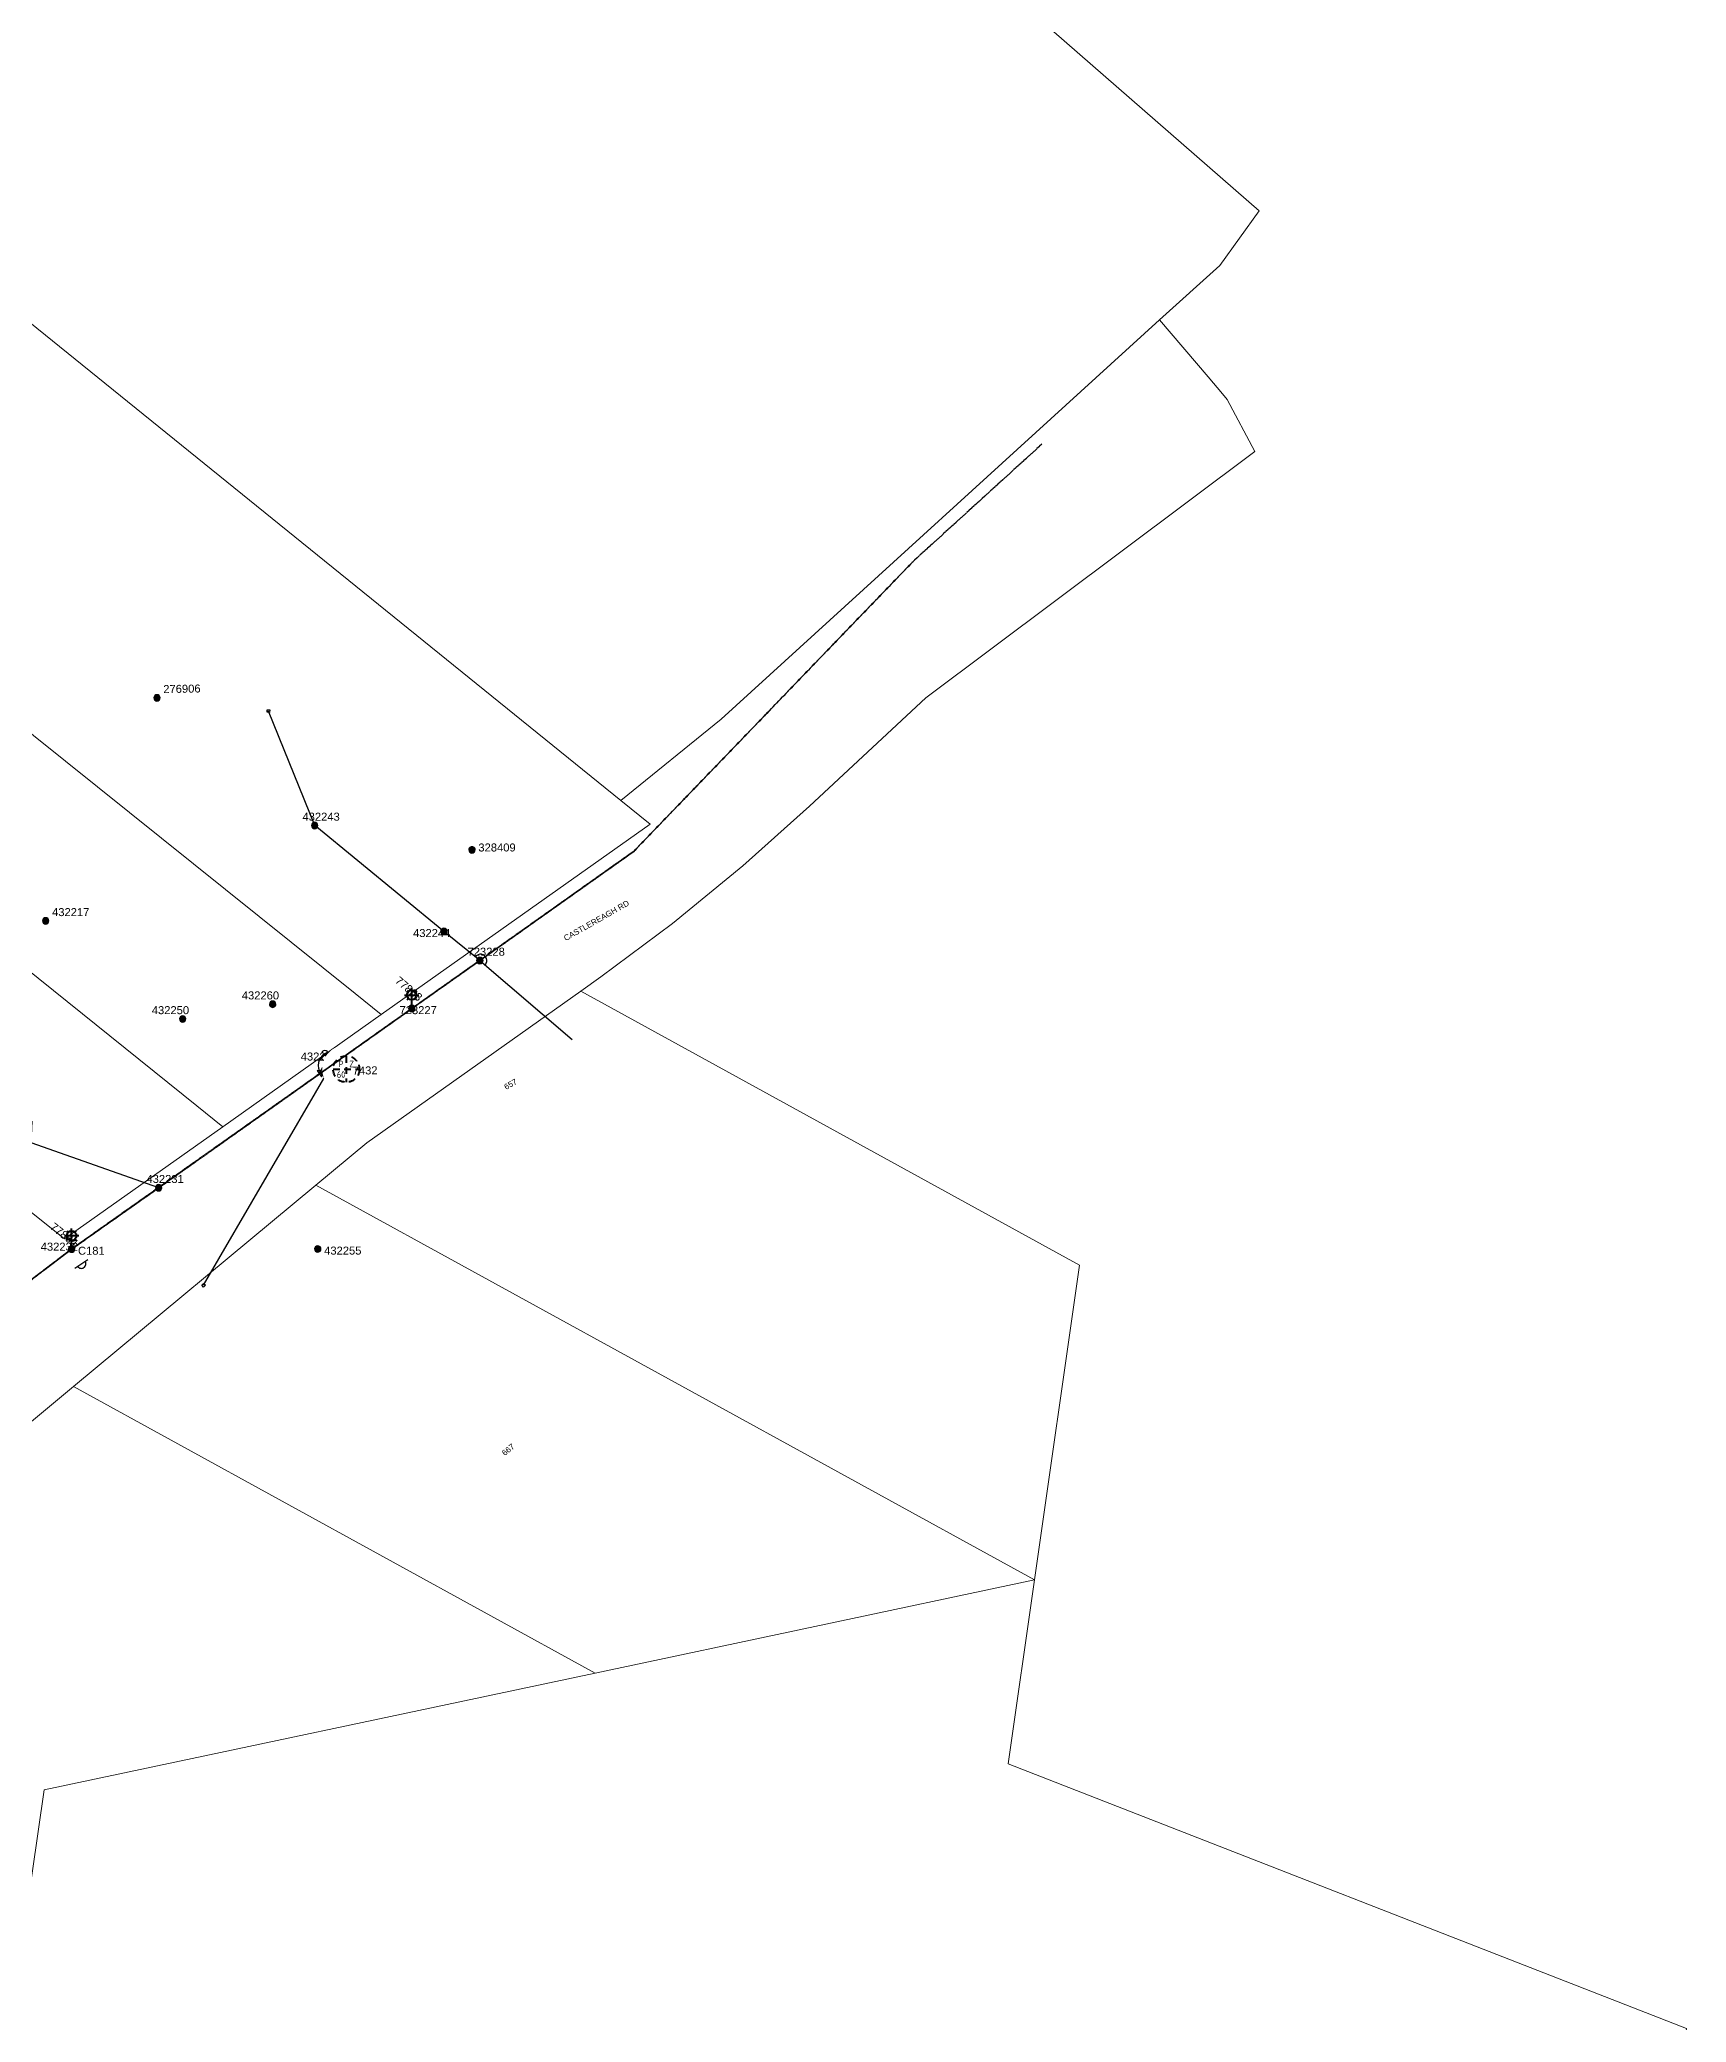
# Model space of a CAD drawing. Header units: metres. Extents: x 284044 to 286251, y 6274170 to 6277073.
# Drawn here: x 285736 to 286251, y 6275803 to 6276423 of the extents above; entities that cross this region are included whole.
import ezdxf
from ezdxf.enums import TextEntityAlignment as Align

# ---------------------------------------------------------------- set-up
doc = ezdxf.new("R2010")
doc.units = ezdxf.units.M
doc.linetypes.add('Cable Exist OH', pattern=[1, 1, 0])
doc.linetypes.add('Dash', pattern=[5, 3, -2])
doc.layers.get('0').update_dxf_attribs({"color": 6})
doc.layers.add('Cadastre Land Parcels_SP_EXT', color=9, linetype='Continuous', lineweight=5)
doc.layers.add('Cadastre Roads_SP_EXT', color=9, linetype='Continuous', lineweight=5)
for name, color, linetype in [('Equip_LV_EXT', 7, 'Continuous'), ('Equip_SL_EXT', 7, 'Continuous'), ('Equip_SP_HV_EXT', 7, 'Continuous'), ('Equip_SP_SL_EXT', 7, 'Continuous'), ('Mains_HV_EXT', 7, 'Continuous'), ('Mains_LV_EXT', 7, 'Continuous'), ('Mains_SL_EXT', 7, 'Continuous'), ('Services_SP_EXT', 7, 'Continuous'), ('Sub_SP_TR_HV_LV_EXT', 7, 'Continuous'), ('SupportsOH_SP_TR_HV_LV_SL_EXT', 7, 'Continuous')]:
    doc.layers.add(name, color=color, linetype=linetype)
doc.styles.add('iecARIAL', font='arial.ttf', dxfattribs={"height": 2})
doc.styles.add('IESYMBOL1', font='isocp.shx')
doc.styles.add('POLE_LABEL', font='arial.ttf')
doc.styles.add('SLCP_LABEL', font='arial.ttf', dxfattribs={"height": 3.5})
doc.styles.get("Standard").update_dxf_attribs({"font": 'arial.ttf'})

# ---------------------------------------------------------------- blocks, each defined once
blk = doc.blocks.new('SUB_POLE_EXT')
blk.add_wipeout([(0, 4.22), (0.42, 4.2), (0.83, 4.14), (1.21, 4.05), (1.62, 3.9), (1.99, 3.72), (2.35, 3.51), (2.68, 3.26), (2.99, 2.99), (3.28, 2.66), (3.52, 2.34), (3.76, 1.92), (3.9, 1.62), (4.04, 1.23), (4.18, 0.63), (4.22, 0), (4.18, -0.61), (4.06, -1.15), (3.9, -1.62), (3.58, -2.24), (3.22, -2.73), (2.97, -3.01), (2.68, -3.26), (2.36, -3.5), (2, -3.72), (1.64, -3.89), (1.25, -4.03), (0.82, -4.14), (0.42, -4.2), (0, -4.22), (-0.41, -4.2), (-0.8, -4.15), (-1.21, -4.05), (-1.62, -3.9), (-1.99, -3.73), (-2.35, -3.51), (-2.68, -3.26), (-2.96, -3.02), (-3.23, -2.72), (-3.51, -2.35), (-3.71, -2.01), (-3.91, -1.6), (-4.05, -1.21), (-4.16, -0.76), (-4.22, -0.14), (-4.21, 0.39), (-4.14, 0.83), (-4.03, 1.27), (-3.9, 1.63), (-3.71, 2.02), (-3.5, 2.37), (-3.28, 2.67), (-2.99, 2.99), (-2.68, 3.27), (-2.33, 3.52), (-1.98, 3.73), (-1.63, 3.9), (-1.2, 4.05), (-0.78, 4.15), (-0.4, 4.21)])
blk.add_line((2.16, 0.48), (2.16, 0.48, 0))
blk.add_lwpolyline([(-4.22, 0, 1), (4.22, 0, 1)], format="xyb", close=True)
blk.add_lwpolyline([(2.14, 0.52), (0, 4.22), (-3.66, -2.11), (3.66, -2.11)], close=True)
for tag, height, flags, p in [('STREET_CODE', 0.2, 9, (1.5, 0)), ('ASSET_NUM', 3.5, 8, (2, 2)), ('CONSTRUCTED_VOLTAGE', 0.2, 9, (1.5, -0.2)), ('OPERATING_VOLTAGE', 0.2, 9, (1.5, -0.6)), ('OPERATED_BY', 0.2, 9, (1.5, -0.8)), ('ORIENTATION', 0.2, 9, (1.5, -1.2)), ('OWNED_BY', 0.2, 9, (1.5, -1.4)), ('SECONDARY_VOLTAGE', 0.2, 9, (1.5, -1.6)), ('STATE', 0.2, 9, (1.5, -1.8)), ('SUBSTATION_TYPE', 0.2, 9, (1.5, -2)), ('STREETNAME', 0.2, 9, (1.5, -2.8)), ('SUBURB', 0.2, 9, (1.5, -3)), ('Z', 0.2, 1, (1.5, -3.4)), ('NO_PHASES', 0.2, 9, (1.5, -0.4)), ('MAINTAINED_BY', 0.2, 9, (1.5, -1)), ('USAGE', 0.2, 9, (1.5, -2.2)), ('LEGEND', 0.2, 9, (1.5, -2.4)), ('LOCATION', 0.2, 9, (1.5, -2.6)), ('NOTES', 0.2, 9, (1.5, -3.2))]:
    blk.add_attdef(tag, text='', height=height, dxfattribs=dict(flags=flags)).set_placement(p, align=Align.MIDDLE_LEFT)
blk = doc.blocks.new('LV_OH_LINKS_DISTFUSE_EXT')
for p, q in [((0, 0), (0.96, 0)), ((3.84, 0), (4.8, 0))]:
    blk.add_line(p, q)
blk.add_lwpolyline([(3.84, -1.2), (3.84, 1.2), (0.96, -1.2), (0.96, 1.2)], close=True)
at = {"flags": 9}
for tag, p in [('ACTUAL_STATUS', (0, 0)), ('CONSTRUCTED_VOLTAGE', (0, -0.2)), ('OPERATING_VOLTAGE', (0, -0.6)), ('ORIENTATION', (0, -0.8)), ('OWNED_BY', (0, -1)), ('STATE', (0, -1.2)), ('SWITCH_TYPE', (0, -1.4)), ('NO_PHASES', (0, -0.4)), ('USAGE', (0, -1.6)), ('NOTES', (0, -1.8))]:
    blk.add_attdef(tag, text='', height=0.2, dxfattribs=at).set_placement(p, align=Align.MIDDLE_LEFT)
at = {"flags": 1}
blk.add_attdef('Z', (0, 0), '', height=0.2, dxfattribs=at)
blk = doc.blocks.new('SL_LANTERN_EXT')
at = {"lineweight": 40}
for p, q in [((0, 1.97), (0, 6.47)), ((-2.25, 4.22), (2.25, 4.22)), ((-1.46, 5.68), (-1.06, 5.28)), ((-1.46, 2.76), (-1.06, 3.16)), ((0, 0), (0, 2.72)), ((1.46, 5.68), (1.06, 5.28)), ((1.46, 2.76), (1.06, 3.16))]:
    blk.add_line(p, q, dxfattribs=at)
blk.add_circle((0, 4.22), 1.5, dxfattribs=at)
at = {"style": 'iecARIAL', "flags": 8}
blk.add_attdef('ASSET_NUM', (1.5, 1.5), '', height=2.5, dxfattribs=at)
for tag, p, height, flags in [('OPERATING_VOLTAGE', (0.98, -1.65), 0.2, 9), ('ORIENTATION', (0.98, -1.85), 0.2, 9), ('OWNED_BY', (0.98, -2.05), 0.2, 9), ('STATE', (0.98, -2.25), 0.2, 9), ('CONSTRUCTED_VOLTAGE', (0.98, -0.65), 0.2, 9), ('CONTROL_TYPE', (0.98, -0.85), 0.2, 9), ('LANTERN_PURPOSE', (0.98, -1.05), 0.2, 9), ('LANTERN_TYPE', (0.98, -1.25), 0.2, 9), ('NO_PHASES', (0.98, -1.45), 0.2, 9), ('USAGE', (0.98, -2.45), 0.2, 9), ('CEXIST', (0.98, -2.65), 0.2, 9), ('CNEW', (0.98, -2.85), 0.2, 9), ('CNUMBER', (0.98, -3.05), 0.2, 9), ('CREMOVE', (0.98, -3.25), 0.2, 9), ('CREPLACE', (0.98, -3.45), 0.2, 9), ('LKINGHEIGHT', (0.98, -3.65), 0.2, 9), ('LBRACKET', (0.98, -3.85), 0.2, 9), ('LBRACKETVOCAB', (0.98, -4.05), 0.2, 9), ('LCATEGORY', (0.98, -4.25), 0.2, 9), ('LCHARGE1', (0.98, -4.45), 0.2, 9), ('LCHARGE1PERCENT', (0.98, -4.65), 0.2, 9), ('LCHARGE2', (0.98, -4.85), 0.2, 9), ('LCHARGE2PERCENT', (0.98, -5.05), 0.2, 9), ('LCHARGE3', (0.98, -5.25), 0.2, 9), ('LCHARGE3PERCENT', (0.98, -5.45), 0.2, 9), ('LEXIST', (0.98, -5.65), 0.2, 9), ('LLAMP', (0.98, -5.85), 0.2, 9), ('LLAMPVOCAB', (0.98, -6.05), 0.2, 9), ('LMAST', (0.98, -6.25), 0.2, 9), ('LNUMBER', (2.18, -3.25), 2.5, 8), ('STREETNAME', (0.98, -9.25), 0.2, 9), ('SUBURB', (0.98, -9.45), 0.2, 1), ('LMASTVOCAB', (0.98, -6.45), 0.2, 9), ('LNEW', (0.98, -6.65), 0.2, 9), ('LANTNUMBER', (0.98, -6.85), 0.2, 9), ('LOUTREACH', (0.98, -7.25), 0.2, 9), ('LOUTREACHVOCAB', (0.98, -7.45), 0.2, 9), ('LRATECODE', (0.98, -7.65), 0.2, 9), ('LREMOVE', (0.98, -7.85), 0.2, 9), ('LREPLACE', (0.98, -8.05), 0.2, 9), ('LTYPE', (0.98, -8.25), 0.2, 9), ('LTYPEVOCAB', (0.98, -8.45), 0.2, 9), ('LEGEND', (0.98, -8.65), 0.2, 9), ('LOCATION', (0.98, -8.85), 0.2, 9), ('NOTES', (0.98, -9.05), 0.2, 9)]:
    blk.add_attdef(tag, p, '', height=height, dxfattribs=dict(flags=flags))
blk = doc.blocks.new('CCP_EXT')
blk.add_wipeout([(0, 0.57), (0.57, 0), (0, -0.57), (-0.57, 0)])
blk.add_lwpolyline([(-0.57, 0), (0, 0.57), (0.57, 0), (0, -0.57), (-0.57, 0)])
at = {"flags": 1}
blk.add_attdef('Z', (0, 0), '', height=0.2, dxfattribs=at)
at = {"flags": 9}
for tag, p in [('CCP_TYPE', (0, 0)), ('CONSTRUCTED_VOLTAGE', (0, -0.2)), ('OPERATING_VOLTAGE', (0, -0.6)), ('ORIENTATION', (0, -0.8)), ('OWNED_BY', (0, -1)), ('STATE', (0, -1.8)), ('NO_PHASES', (0, -0.4)), ('USAGE', (0, -1.2)), ('LEGEND', (0, -1.4)), ('LIFE_SUPPORT', (0, -1.6)), ('NOTES', (0, -2))]:
    blk.add_attdef(tag, text='', height=0.2, dxfattribs=at).set_placement(p, align=Align.MIDDLE_LEFT)
blk = doc.blocks.new('POLE_EXT')
blk.add_hatch(color=256).paths.add_polyline_path([(-1, 0, 1), (1, 0, 1)])
blk.add_lwpolyline([(-1, 0, 1), (1, 0, 1)], format="xyb", close=True)
for tag, height, flags, p in [('pNumber', 2.5, 8, (-17.84, 2.07)), ('OWNED_BY', 0.2, 9, (1.35, -0.4)), ('SPECIAL_USE', 0.2, 9, (1.35, -0.8)), ('STATE', 0.2, 9, (1.35, -1)), ('cLV', 0.2, 9, (1.35, -1.4)), ('hDepth', 0.2, 9, (1.35, -1.6)), ('hDia', 0.2, 9, (1.35, -1.8)), ('cHV', 0.2, 9, (1.35, -2)), ('cLinedev', 0.2, 9, (1.35, -3.4)), ('pExisting', 0.2, 9, (1.35, -3.8)), ('pFooting', 0.2, 9, (1.35, -4.4)), ('pNew', 0.2, 9, (1.35, -4.6)), ('pRelocate', 0.2, 9, (1.35, -5)), ('pRemove', 0.2, 9, (1.35, -5.2)), ('pReplace', 0.2, 9, (1.35, -5.4)), ('pStay', 0.2, 9, (1.35, -5.6)), ('pType', 0.2, 9, (1.35, -5.8)), ('cspan', 0.2, 9, (1.35, -6)), ('STREETNAME', 0.2, 9, (1.35, -6.2)), ('PARENT', 0.2, 9, (1.35, -0.6)), ('USAGE', 0.2, 9, (1.35, -1.2)), ('LBRACKET', 0.2, 9, (1.35, -2.2)), ('LExisting', 0.2, 9, (1.35, -2.4)), ('LANTNUMBER', 0.2, 9, (1.35, -2.6)), ('LOther', 0.2, 9, (1.35, -2.8)), ('LRemove', 0.2, 9, (1.35, -3)), ('LEGEND', 0.2, 9, (1.35, -3.2)), ('LOCATION', 0.2, 9, (1.35, -3.6)), ('PFNUMBER', 0.2, 9, (1.35, -4)), ('NEWPFNUMBER', 0.2, 9, (1.35, -4.2)), ('SUBURB', 0.2, 9, (1.35, -6.4)), ('OPERATED_BY', 0.2, 9, (1.36, -7.01)), ('NOTES', 0.2, 9, (1.35, -6.6)), ('MAINTAINED_BY', 0.2, 9, (1.36, -6.81))]:
    blk.add_attdef(tag, text='', height=height, dxfattribs=dict(flags=flags)).set_placement(p, align=Align.MIDDLE_LEFT)
at = {"style": 'POLE_LABEL'}
for tag, height, flags, p in [('STRUCTURE_PLANT_NUMBER', 0.2, 9, (1.35, 0.03)), ('ASSET_NUM', 2.5, 8, (2, 2)), ('STREET_CODE', 0.2, 9, (1.35, -0.2))]:
    blk.add_attdef(tag, text='', height=height, dxfattribs=dict(at, flags=flags)).set_placement(p, align=Align.MIDDLE_LEFT)
at = {"flags": 1}
blk.add_attdef('Z', (1.35, -7.33), '', height=0.2, dxfattribs=at)
blk = doc.blocks.new('HV_USL_CLOSED_EXT')
blk.add_line((2.4, 5.5), (-2.4, 5.5))
blk.add_lwpolyline([(1.44, 5.5, 0.414214), (0, 6.94, 0.414214), (-1.44, 5.5)], format="xyb")
for tag, height, flags, p in [('STREET_CODE', 0.2, 9, (1.5, 0)), ('ASSET_NUM', 2.5, 8, (2, 2)), ('ACTUAL_STATUS', 0.2, 9, (1.5, -0.2)), ('CONSTRUCTED_VOLTAGE', 0.2, 9, (1.5, -0.4)), ('OPERATING_VOLTAGE', 0.2, 9, (1.5, -0.8)), ('ORIENTATION', 0.2, 9, (1.5, -1)), ('OWNED_BY', 0.2, 9, (1.5, -1.2)), ('OPERATED_BY', 0.2, 9, (1.5, -1.4)), ('STATE', 0.2, 9, (1.5, -1.8)), ('SWITCH_TYPE', 0.2, 9, (1.5, -2)), ('STREETNAME', 0.2, 9, (1.5, -2.8)), ('SUBURB', 0.2, 9, (1.5, -3)), ('Z', 0.2, 1, (1.5, -3.6)), ('NO_PHASES', 0.2, 9, (1.5, -0.6)), ('MAINTAINED_BY', 0.2, 9, (1.5, -1.6)), ('USAGE', 0.2, 9, (1.5, -2.2)), ('LEGEND', 0.2, 9, (1.5, -2.4)), ('LOCATION', 0.2, 9, (1.5, -2.6)), ('NOTES', 0.2, 9, (1.5, -3.2)), ('LABEL_ALIGNMENT', 0.2, 9, (1.5, -3.4))]:
    blk.add_attdef(tag, text='', height=height, dxfattribs=dict(flags=flags)).set_placement(p, align=Align.MIDDLE_LEFT)
blk = doc.blocks.new('SLCP_ZELL_EXT')
blk.add_wipeout([(-0.24, 7.5), (-0.71, 7.47), (-1.17, 7.41), (-1.64, 7.32), (-2.09, 7.21), (-2.54, 7.06), (-2.98, 6.89), (-3.41, 6.69), (-3.82, 6.46), (-4.22, 6.21), (-4.6, 5.93), (-4.96, 5.63), (-5.31, 5.31), (-5.63, 4.96), (-5.93, 4.6), (-6.21, 4.22), (-6.46, 3.82), (-6.69, 3.41), (-6.89, 2.98), (-7.06, 2.54), (-7.21, 2.09), (-7.32, 1.64), (-7.41, 1.17), (-7.47, 0.71), (-7.5, 0.24), (-7.5, -0.24), (-7.47, -0.71), (-7.41, -1.17), (-7.32, -1.64), (-7.21, -2.09), (-7.06, -2.54), (-6.89, -2.98), (-6.69, -3.41), (-6.46, -3.82), (-6.21, -4.22), (-5.93, -4.6), (-5.63, -4.96), (-5.31, -5.31), (-4.96, -5.63), (-4.6, -5.93), (-4.22, -6.21), (-3.82, -6.46), (-3.41, -6.69), (-2.98, -6.89), (-2.54, -7.06), (-2.09, -7.21), (-1.64, -7.32), (-1.17, -7.41), (-0.71, -7.47), (-0.24, -7.5), (0.24, -7.5), (0.71, -7.47), (1.17, -7.41), (1.64, -7.32), (2.09, -7.21), (2.54, -7.06), (2.98, -6.89), (3.41, -6.69), (3.82, -6.46), (4.22, -6.21), (4.6, -5.93), (4.96, -5.63), (5.31, -5.31), (5.63, -4.96), (5.93, -4.6), (6.21, -4.22), (6.46, -3.82), (6.69, -3.41), (6.89, -2.98), (7.06, -2.54), (7.21, -2.09), (7.32, -1.64), (7.41, -1.17), (7.47, -0.71), (7.5, -0.24), (7.5, 0.24), (7.47, 0.71), (7.41, 1.17), (7.32, 1.64), (7.21, 2.09), (7.06, 2.54), (6.89, 2.98), (6.69, 3.41), (6.46, 3.82), (6.21, 4.22), (5.93, 4.6), (5.63, 4.96), (5.31, 5.31), (4.96, 5.63), (4.6, 5.93), (4.22, 6.21), (3.82, 6.46), (3.41, 6.69), (2.98, 6.89), (2.54, 7.06), (2.09, 7.21), (1.64, 7.32), (1.17, 7.41), (0.71, 7.47), (0.24, 7.5)])
at = {"linetype": 'Dash', "lineweight": 40, "ltscale": 0.7}
for p, q in [((-4.11, 0), (4.11, 0)), ((0, 4.11), (0, -4.11))]:
    blk.add_line(p, q, dxfattribs=at)
blk.add_circle((0, 0), 4.11, dxfattribs=at)
at = {"lineweight": 40, "style": 'IESYMBOL1'}
for s, p in [('P', (-1.6, 0)), ('Z', (1.7, 0)), ('60', (-1.61, -3.31))]:
    blk.add_text(s, height=2, dxfattribs=at).set_placement(p, align=Align.BOTTOM_CENTER)
at = {"flags": 1}
blk.add_attdef('Z', (0, 0), '', height=0.2, dxfattribs=at)
at = {"style": 'SLCP_LABEL'}
for tag, height, flags, p in [('ASSET_NUM', 2.5, 8, (2, 2)), ('STREET_CODE', 0.2, 9, (0, -0.2))]:
    blk.add_attdef(tag, text='', height=height, dxfattribs=dict(at, flags=flags)).set_placement(p, align=Align.MIDDLE_LEFT)
at = {"flags": 9}
for tag, p in [('CONSTRUCTED_VOLTAGE', (0, -0.4)), ('CONTROL_TYPE', (0, -0.6)), ('OPERATING_VOLTAGE', (0, -1)), ('ORIENTATION', (0, -1.2)), ('OWNED_BY', (0, -1.4)), ('STATE', (0, -2)), ('NO_PHASES', (0, -0.8)), ('USAGE', (0, -1.6)), ('LOCATION', (0, -1.8)), ('NOTES', (0, -2.2))]:
    blk.add_attdef(tag, text='', height=0.2, dxfattribs=at).set_placement(p, align=Align.MIDDLE_LEFT)

msp = doc.modelspace()

# ---------------------------------------------------------------- linework, layer by layer
at = {"layer": 'Cadastre Land Parcels_SP_EXT', "linetype": 'Continuous'}
for points in [[(285610.01, 6276433.03), (285402.5, 6276599.24), (285014.2, 6276910.25), (284959.63, 6276953.96), (284957.16, 6276952.12), (284948.84, 6276949.75), (284941.62, 6276941.49), (284937.07, 6276933.17), (284930.08, 6276924.47), (284925.09, 6276916.02), (284919.79, 6276905.9), (284913.69, 6276897.22), (284907.26, 6276888.52), (284900.83, 6276879.72), (284897.43, 6276875.67), (284952.54, 6276831.48), (285257.46, 6276587.14), (285612.91, 6276302.31), (285834.62, 6276124.65), (285842.69, 6276118.09), (285926.75, 6276177.6), (285917.6, 6276185), (285678.38, 6276378.26), (285610.01, 6276433.03)], [(286046.85, 6275941.5), (285822.3, 6276064.83), (285746.6, 6276001.93), (285909.6, 6275912.4), (286046.85, 6275941.5)], [(285909.6, 6275912.4), (285746.6, 6276001.93), (285701.96, 6275964.83), (285691.63, 6275956.24), (285652.81, 6275923.99), (285644.98, 6275869.32), (285643.97, 6275862.27), (285713.75, 6275852.69), (285717.45, 6275852.18), (285733.68, 6275849.94), (285737.39, 6275875.9), (285909.6, 6275912.4)], [(286250.54, 6275801.41), (286038.65, 6275884.08), (286046.85, 6275941.5), (285909.6, 6275912.4), (285737.39, 6275875.9), (285733.68, 6275849.94), (285720.84, 6275760.32), (285718.14, 6275760.69), (285714.87, 6275737.83), (285704.56, 6275665.81), (285964.17, 6275607.93), (285991.01, 6275600.35), (285997.12, 6275598.63), (285990.73, 6275554.25), (285984.53, 6275510.97), (286204.62, 6275479.95), (286250.54, 6275801.41)]]:
    msp.add_lwpolyline(points, close=True, dxfattribs=at)
for points in [[(285610.01, 6276433.03), (285678.38, 6276378.26), (285917.6, 6276185), (285948.93, 6276210.41), (286085.88, 6276335.1), (286104.75, 6276352.11), (286117.05, 6276369.12), (285842.53, 6276608.47)], [(285248.54, 6276446.03), (285361.22, 6276355.48), (285465.1, 6276272.01), (285614.32, 6276152.06), (285649.03, 6276124.16), (285735.57, 6276054.62), (285743.78, 6276048.06), (285793.24, 6276083.07), (285785.09, 6276089.63), (285614.4, 6276226.85), (285614.4, 6276226.85), (285165.86, 6276587.39)]]:
    msp.add_lwpolyline(points, dxfattribs=at)
at = {"layer": 'Mains_HV_EXT', "linetype": 'Cable Exist OH'}
msp.add_lwpolyline([(285745.96, 6276044.83), (285696.91, 6276007.58), (285670.05, 6275990.94)], dxfattribs=at)
at = {"layer": 'Mains_LV_EXT', "linetype": 'Cable Exist OH'}
for points in [[(285873.52, 6276134.98), (285921.63, 6276169.07)], [(285696.91, 6276007.58), (285745.96, 6276044.83), (285773.18, 6276064)]]:
    msp.add_lwpolyline(points, dxfattribs=at)
at = {"layer": 'Mains_LV_EXT', "linetype": 'Continuous'}
msp.add_lwpolyline([(285875.28, 6276133.67, 1.004134), (285872.16, 6276136.18)], format="xyb", dxfattribs=at)
at = {"layer": 'Mains_SL_EXT', "linetype": 'Cable Exist OH'}
for points in [[(285852.26, 6276119.97), (285873.52, 6276134.98), (285921.63, 6276169.07), (286008.9, 6276259.63)], [(285670.05, 6275990.94), (285696.91, 6276007.58), (285745.96, 6276044.83)]]:
    msp.add_lwpolyline(points, dxfattribs=at)
at = {"layer": 'Services_SP_EXT'}
for points in [[(285873.52, 6276134.98), (285902.37, 6276110.28)], [(285773.18, 6276064), (285733.3, 6276078.01), (285733.68, 6276084.84)]]:
    msp.add_lwpolyline(points, dxfattribs=at)

# ---------------------------------------------------------------- block references
at = {"layer": 'Equip_SP_HV_EXT'}
ref = msp.add_blockref('HV_USL_CLOSED_EXT', (285745.96, 6276044.83), dxfattribs=dict(at, rotation=213.7598621909659))
ref.add_attrib('ASSET_NUM', 'C181', dxfattribs={"layer": '0', "height": 2.5}).set_placement((285747.96, 6276045.58), align=Align.TOP_LEFT)
at = {"layer": 'Equip_SP_SL_EXT'}
ref = msp.add_blockref('SL_LANTERN_EXT', (285852.26, 6276119.97), dxfattribs=at)
ref.add_attrib('ASSET_NUM', '77863', dxfattribs={"layer": '0', "height": 2.5, "rotation": 319.92318, "style": 'iecARIAL'}).set_placement((285853.76, 6276121.47), align=Align.BOTTOM_RIGHT)
ref = msp.add_blockref('SL_LANTERN_EXT', (285745.96, 6276044.83), dxfattribs=at)
ref.add_attrib('ASSET_NUM', '77864', dxfattribs={"layer": '0', "height": 2.5, "rotation": 321.9744, "style": 'iecARIAL'}).set_placement((285747.46, 6276046.33), align=Align.MIDDLE_RIGHT)
at = {"layer": 'Sub_SP_TR_HV_LV_EXT'}
ref = msp.add_blockref('SUB_POLE_EXT', (285827.21, 6276102.23), dxfattribs=at)
ref.add_attrib('ASSET_NUM', '3632', dxfattribs={"layer": '0', "height": 3.5}).set_placement((285829.21, 6276102.48), align=Align.BOTTOM_CENTER)
at = {"layer": 'SupportsOH_SP_TR_HV_LV_SL_EXT'}
ref = msp.add_blockref('POLE_EXT', (285772.65, 6276217), dxfattribs=at)
ref.add_attrib('ASSET_NUM', '276906', dxfattribs={"layer": '0', "height": 2.5, "rotation": 1, "style": 'POLE_LABEL'}).set_placement((285774.65, 6276217.75), align=Align.BOTTOM_LEFT)
ref = msp.add_blockref('POLE_EXT', (285821.93, 6276177.15), dxfattribs=dict(at, rotation=0.07252918120902054))
ref.add_attrib('ASSET_NUM', '432243', dxfattribs={"layer": '0', "height": 2.5, "rotation": 0.07563, "style": 'POLE_LABEL'}).set_placement((285823.93, 6276177.9), align=Align.BOTTOM_CENTER)
ref = msp.add_blockref('POLE_EXT', (285871.07, 6276169.53), dxfattribs=dict(at, rotation=0.05042014280128625))
ref.add_attrib('ASSET_NUM', '328409', dxfattribs={"layer": '0', "height": 2.5, "rotation": 0.03747, "style": 'POLE_LABEL'}).set_placement((285873.07, 6276170.28), align=Align.MIDDLE_LEFT)
ref = msp.add_blockref('POLE_EXT', (285737.86, 6276147.35), dxfattribs=at)
ref.add_attrib('ASSET_NUM', '432217', dxfattribs={"layer": '0', "height": 2.5, "rotation": 359.97858, "style": 'POLE_LABEL'}).set_placement((285739.86, 6276148.1), align=Align.BOTTOM_LEFT)
ref = msp.add_blockref('POLE_EXT', (285862.31, 6276144.06), dxfattribs=dict(at, rotation=0.003101332771308308))
ref.add_attrib('ASSET_NUM', '432244', dxfattribs={"layer": '0', "height": 2.5, "rotation": 0.03438, "style": 'POLE_LABEL'}).set_placement((285864.31, 6276144.81), align=Align.TOP_RIGHT)
ref = msp.add_blockref('POLE_EXT', (285873.52, 6276134.98), dxfattribs=at)
ref.add_attrib('ASSET_NUM', '723228', dxfattribs={"layer": '0', "height": 2.5, "rotation": 359.98857, "style": 'POLE_LABEL'}).set_placement((285875.52, 6276135.73), align=Align.BOTTOM_CENTER)
ref = msp.add_blockref('POLE_EXT', (285808.8, 6276121.33), dxfattribs=dict(at, rotation=0.05352147683697694))
ref.add_attrib('ASSET_NUM', '432260', dxfattribs={"layer": '0', "height": 2.5, "rotation": 359.97628, "style": 'POLE_LABEL'}).set_placement((285810.8, 6276122.08), align=Align.BOTTOM_RIGHT)
ref = msp.add_blockref('POLE_EXT', (285780.68, 6276116.72), dxfattribs=at)
ref.add_attrib('ASSET_NUM', '432250', dxfattribs={"layer": '0', "height": 2.5, "style": 'POLE_LABEL'}).set_placement((285782.68, 6276117.47), align=Align.BOTTOM_RIGHT)
ref = msp.add_blockref('POLE_EXT', (285852.26, 6276119.97), dxfattribs=at)
ref.add_attrib('ASSET_NUM', '723227', dxfattribs={"layer": '0', "height": 2.5, "style": 'POLE_LABEL'}).set_placement((285854.26, 6276120.72), align=Align.TOP_CENTER)
ref = msp.add_blockref('POLE_EXT', (285773.18, 6276064), dxfattribs=dict(at, rotation=359.9518807780453))
ref.add_attrib('ASSET_NUM', '432231', dxfattribs={"layer": '0', "height": 2.5, "rotation": 359.9305, "style": 'POLE_LABEL'}).set_placement((285775.18, 6276064.75), align=Align.BOTTOM_CENTER)
ref = msp.add_blockref('POLE_EXT', (285745.96, 6276044.83), dxfattribs=dict(at, rotation=359.9793915045575))
ref.add_attrib('ASSET_NUM', '432232', dxfattribs={"layer": '0', "height": 2.5, "rotation": 359.93127, "style": 'POLE_LABEL'}).set_placement((285747.96, 6276045.58), align=Align.MIDDLE_RIGHT)
ref = msp.add_blockref('POLE_EXT', (285822.88, 6276044.87), dxfattribs=at)
ref.add_attrib('ASSET_NUM', '432255', dxfattribs={"layer": '0', "height": 2.5, "style": 'POLE_LABEL'}).set_placement((285824.88, 6276045.62), align=Align.TOP_LEFT)

# ---------------------------------------------------------------- texts
at = {"layer": 'Cadastre Land Parcels_SP_EXT'}
for s, rotation, p in [('657', 29.49435, (285881.74, 6276094.52)), ('667', 39.67748, (285881.34, 6275980.16))]:
    msp.add_text(s, height=1.8, rotation=rotation, dxfattribs=at).set_placement(p)
at = {"layer": 'Cadastre Roads_SP_EXT'}
msp.add_text('CASTLEREAGH RD', height=1.8, rotation=29.55368, dxfattribs=at).set_placement((285900.37, 6276141))

# ---------------------------------------------------------------- next in the draw order: linework, layer by layer
at = {"layer": 'Cadastre Land Parcels_SP_EXT', "linetype": 'Continuous'}
for points in [[(285612.91, 6276302.31), (285257.46, 6276587.14), (284952.54, 6276831.48), (284897.43, 6276875.67), (284894.08, 6276871.73), (284889.21, 6276864.48), (284883.95, 6276857.13), (284879.86, 6276849.89), (284875.38, 6276842.75), (284870.03, 6276835.3), (284865.36, 6276828.96), (284917.1, 6276787.36), (285165.86, 6276587.39), (285614.4, 6276226.85), (285785.09, 6276089.63), (285793.24, 6276083.07), (285842.69, 6276118.09), (285834.62, 6276124.65), (285612.91, 6276302.31)], [(286060.9, 6276039.85), (285905.04, 6276125.45), (285838.22, 6276078.06), (285822.3, 6276064.83), (286046.85, 6275941.5), (286060.9, 6276039.85)]]:
    msp.add_lwpolyline(points, close=True, dxfattribs=at)

# ---------------------------------------------------------------- next in the draw order: block references
at = {"layer": 'Equip_LV_EXT'}
for p, rotation in [((285827.85, 6276102.69), 35.96563310629469), ((285826.55, 6276101.77), 214.6114245337564)]:
    msp.add_blockref('LV_OH_LINKS_DISTFUSE_EXT', p, dxfattribs=dict(at, rotation=rotation))
at = {"layer": 'Services_SP_EXT'}
msp.add_blockref('CCP_EXT', (285787.2, 6276033.53), dxfattribs=at)
at = {"layer": 'SupportsOH_SP_TR_HV_LV_SL_EXT'}
ref = msp.add_blockref('POLE_EXT', (285827.21, 6276102.23), dxfattribs=dict(at, rotation=0.06122465341714171))
ref.add_attrib('ASSET_NUM', '432230', dxfattribs={"layer": '0', "height": 2.5, "rotation": 359.93728, "style": 'POLE_LABEL'}).set_placement((285829.21, 6276102.98), align=Align.BOTTOM_RIGHT)

# ---------------------------------------------------------------- next in the draw order: linework, layer by layer
at = {"layer": 'Services_SP_EXT'}
msp.add_lwpolyline([(285787.2, 6276033.53), (285826.98, 6276101.88)], dxfattribs=at)

# ---------------------------------------------------------------- next in the draw order: block references
at = {"layer": 'Services_SP_EXT', "rotation": 129.574291097691}
msp.add_blockref('CCP_EXT', (285807.47, 6276212.88), dxfattribs=at)

# ---------------------------------------------------------------- next in the draw order: linework, layer by layer
at = {"layer": 'Cadastre Roads_SP_EXT', "linetype": 'Continuous'}
msp.add_lwpolyline([(285701.96, 6275964.83), (285746.6, 6276001.93), (285822.3, 6276064.83), (285822.3, 6276064.83), (285838.22, 6276078.06), (285905.04, 6276125.45), (285911.29, 6276129.89), (285933.73, 6276146.56), (285955.74, 6276164.52), (285976.58, 6276183.15), (286012.86, 6276217.08), (286095, 6276278.51), (286115.74, 6276294.02), (286107.1, 6276310.23), (286105.6, 6276311.99), (286101.1, 6276317.26), (286085.87, 6276335.1), (285948.92, 6276210.41), (285917.6, 6276185), (285926.75, 6276177.6), (285842.69, 6276118.09), (285793.24, 6276083.07), (285743.78, 6276048.06), (285735.57, 6276054.62)], dxfattribs=at)
at = {"layer": 'Services_SP_EXT'}
msp.add_lwpolyline([(285873.52, 6276134.98), (285862.31, 6276144.06), (285821.93, 6276177.15), (285807.47, 6276212.88)], dxfattribs=at)

# ---------------------------------------------------------------- next in the draw order: block references
at = {"layer": 'Equip_SL_EXT'}
ref = msp.add_blockref('SLCP_ZELL_EXT', (285831.78, 6276101.06), dxfattribs=at)
ref.add_attrib('ASSET_NUM', '7432', dxfattribs={"layer": '0', "height": 2.5, "rotation": 1, "style": 'SLCP_LABEL'}).set_placement((285833.78, 6276101.81), align=Align.TOP_LEFT)

# ---------------------------------------------------------------- next in the draw order: linework, layer by layer
at = {"layer": 'Mains_HV_EXT', "linetype": 'Cable Exist OH'}
for points in [[(286049.18, 6276296.28), (286008.89, 6276259.6), (285921.63, 6276169.07), (285873.52, 6276134.98), (285852.26, 6276119.97), (285827.33, 6276102.31)], [(285827.21, 6276102.23), (285745.96, 6276044.83)]]:
    msp.add_lwpolyline(points, dxfattribs=at)
at = {"layer": 'Mains_LV_EXT', "linetype": 'Cable Exist OH'}
for points in [[(285873.52, 6276134.98), (285852.26, 6276119.97), (285827.21, 6276102.23)], [(285773.18, 6276064), (285827.21, 6276102.23)]]:
    msp.add_lwpolyline(points, dxfattribs=at)
at = {"layer": 'Mains_SL_EXT', "linetype": 'Cable Exist OH'}
for points in [[(285827.33, 6276102.31), (285852.26, 6276119.97)], [(285745.96, 6276044.83), (285773.18, 6276064), (285827.33, 6276102.31)]]:
    msp.add_lwpolyline(points, dxfattribs=at)

doc.saveas('drawing.dxf')
